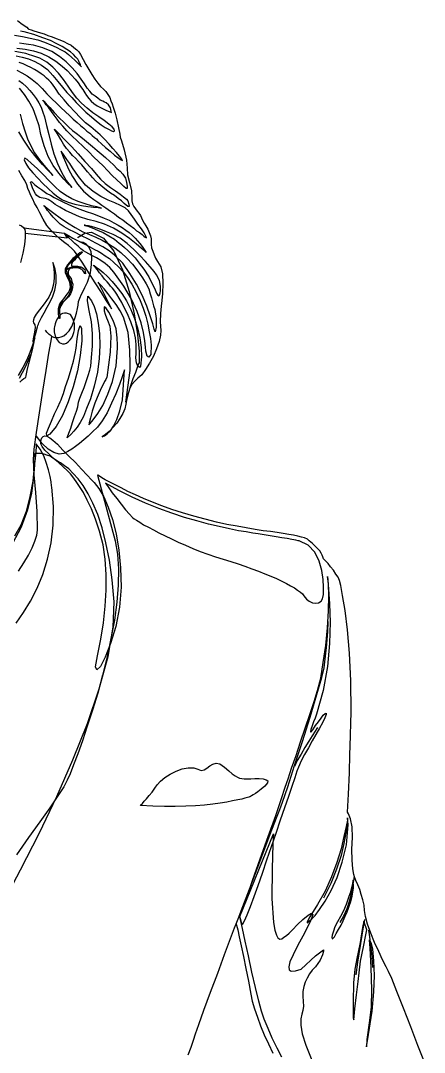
# Model space of a CAD drawing. Header units: millimetres. Extents: x -1587.26 to -1586.5, y 1846.62 to 1848.37.
# Drawn here: x -1586.859 to -1586.62, y 1847.746 to 1848.358 of the extents above; entities that cross this region are included whole.
import ezdxf

# ---------------------------------------------------------------- set-up
doc = ezdxf.new("R2010")
doc.units = ezdxf.units.MM
doc.header["$LTSCALE"] = 10
doc.layers.add('Humanos', color=2, linetype='Continuous')

msp = doc.modelspace()

# ---------------------------------------------------------------- linework, layer by layer
at = {"layer": 'Humanos'}
for points in [[(-1586.86056, 1848.3581), (-1586.85849, 1848.3566), (-1586.85661, 1848.35529), (-1586.85512, 1848.35417), (-1586.85418, 1848.35323), (-1586.8538, 1848.35304), (-1586.85249, 1848.35266), (-1586.8508, 1848.3521), (-1586.84893, 1848.35154), (-1586.84686, 1848.35078), (-1586.8448, 1848.35022), (-1586.84255, 1848.34929), (-1586.84011, 1848.34853), (-1586.83767, 1848.34759), (-1586.83542, 1848.34666), (-1586.83317, 1848.34572), (-1586.83091, 1848.3446), (-1586.82885, 1848.34347), (-1586.82716, 1848.34215), (-1586.82547, 1848.34085), (-1586.82416, 1848.33953), (-1586.82322, 1848.33803), (-1586.82172, 1848.33503), (-1586.82003, 1848.33202), (-1586.81835, 1848.32903), (-1586.81647, 1848.32621), (-1586.81478, 1848.32339), (-1586.81309, 1848.32096), (-1586.81141, 1848.31908), (-1586.80972, 1848.31739), (-1586.80822, 1848.31608), (-1586.80709, 1848.31439), (-1586.80597, 1848.31252), (-1586.80521, 1848.31064), (-1586.80446, 1848.30876), (-1586.8039, 1848.30688), (-1586.80334, 1848.30501), (-1586.80278, 1848.30333), (-1586.80165, 1848.2992), (-1586.80071, 1848.2945), (-1586.79996, 1848.29075), (-1586.79977, 1848.28906), (-1586.79902, 1848.28682), (-1586.79734, 1848.28156), (-1586.79602, 1848.27537), (-1586.79565, 1848.27068), (-1586.79546, 1848.26674), (-1586.79415, 1848.26205), (-1586.79302, 1848.25717), (-1586.79283, 1848.25286), (-1586.79283, 1848.25117), (-1586.79246, 1848.24948), (-1586.7917, 1848.24798), (-1586.79077, 1848.24648), (-1586.78964, 1848.24516), (-1586.78871, 1848.24386), (-1586.78777, 1848.24254), (-1586.78721, 1848.24123), (-1586.78645, 1848.23973), (-1586.78552, 1848.23804), (-1586.78458, 1848.23635), (-1586.78345, 1848.23447), (-1586.78251, 1848.23241), (-1586.78177, 1848.23054), (-1586.78139, 1848.22865), (-1586.78139, 1848.22697), (-1586.78139, 1848.22528), (-1586.7812, 1848.2234), (-1586.78045, 1848.22134), (-1586.7797, 1848.21928), (-1586.77876, 1848.21721), (-1586.77764, 1848.21534), (-1586.7767, 1848.21365), (-1586.77576, 1848.21215), (-1586.77463, 1848.20802), (-1586.77445, 1848.20221), (-1586.77463, 1848.19639), (-1586.77501, 1848.19226), (-1586.77557, 1848.18888), (-1586.77595, 1848.18439), (-1586.77613, 1848.17951), (-1586.77576, 1848.17444), (-1586.77595, 1848.17163), (-1586.7767, 1848.16788), (-1586.7782, 1848.16356), (-1586.78007, 1848.15925), (-1586.78233, 1848.15493), (-1586.78476, 1848.15118), (-1586.78701, 1848.14818), (-1586.78927, 1848.14611), (-1586.79114, 1848.14442), (-1586.79283, 1848.14236), (-1586.79395, 1848.14011), (-1586.79489, 1848.13767), (-1586.79565, 1848.13542), (-1586.79602, 1848.13355), (-1586.7964, 1848.13223), (-1586.7964, 1848.13186)], [(-1586.86056, 1848.3581), (-1586.85849, 1848.3566), (-1586.85661, 1848.35529), (-1586.85512, 1848.35417), (-1586.85418, 1848.35323), (-1586.8538, 1848.35304)], [(-1586.86225, 1848.34947), (-1586.85755, 1848.34872), (-1586.85306, 1848.34779), (-1586.84855, 1848.34666), (-1586.84461, 1848.34534), (-1586.84086, 1848.34384), (-1586.83767, 1848.34235), (-1586.83466, 1848.34085), (-1586.83241, 1848.33953), (-1586.83035, 1848.33803), (-1586.82848, 1848.33634), (-1586.8266, 1848.33465), (-1586.82491, 1848.33296), (-1586.8236, 1848.33165), (-1586.82285, 1848.3309), (-1586.82266, 1848.33071), (-1586.82322, 1848.33128)], [(-1586.8538, 1848.35304), (-1586.85249, 1848.35266), (-1586.8508, 1848.3521), (-1586.84893, 1848.35154), (-1586.84686, 1848.35078), (-1586.8448, 1848.35022), (-1586.84255, 1848.34929), (-1586.84011, 1848.34853), (-1586.83767, 1848.34759), (-1586.83542, 1848.34666), (-1586.83317, 1848.34572), (-1586.83091, 1848.3446), (-1586.82885, 1848.34347), (-1586.82716, 1848.34215), (-1586.82547, 1848.34085), (-1586.82416, 1848.33953), (-1586.82322, 1848.33803), (-1586.82172, 1848.33503), (-1586.82003, 1848.33202), (-1586.81835, 1848.32903), (-1586.81647, 1848.32621), (-1586.81478, 1848.32339), (-1586.81309, 1848.32096), (-1586.81141, 1848.31908), (-1586.80972, 1848.31739), (-1586.80822, 1848.31608), (-1586.80709, 1848.31439), (-1586.80597, 1848.31252), (-1586.80521, 1848.31064), (-1586.80446, 1848.30876), (-1586.8039, 1848.30688), (-1586.80334, 1848.30501), (-1586.80278, 1848.30333), (-1586.80165, 1848.2992), (-1586.80071, 1848.2945), (-1586.79996, 1848.29075), (-1586.79977, 1848.28906), (-1586.79902, 1848.28682), (-1586.79734, 1848.28156), (-1586.79602, 1848.27537), (-1586.79565, 1848.27068), (-1586.79546, 1848.26674), (-1586.79415, 1848.26205), (-1586.79302, 1848.25717), (-1586.79283, 1848.25286), (-1586.79283, 1848.25117), (-1586.79246, 1848.24948), (-1586.7917, 1848.24798), (-1586.79077, 1848.24648), (-1586.78964, 1848.24516), (-1586.78871, 1848.24386), (-1586.78777, 1848.24254), (-1586.78721, 1848.24123), (-1586.78645, 1848.23973), (-1586.78552, 1848.23804), (-1586.78458, 1848.23635), (-1586.78345, 1848.23447), (-1586.78251, 1848.23241), (-1586.78177, 1848.23054), (-1586.78139, 1848.22865), (-1586.78139, 1848.22697), (-1586.78139, 1848.22528), (-1586.7812, 1848.2234), (-1586.78045, 1848.22134), (-1586.7797, 1848.21928), (-1586.77876, 1848.21721), (-1586.77764, 1848.21534), (-1586.7767, 1848.21365), (-1586.77576, 1848.21215), (-1586.77463, 1848.20802), (-1586.77445, 1848.20221), (-1586.77463, 1848.19639), (-1586.77501, 1848.19226), (-1586.77557, 1848.18888), (-1586.77595, 1848.18439), (-1586.77613, 1848.17951), (-1586.77576, 1848.17444), (-1586.77595, 1848.17163), (-1586.7767, 1848.16788), (-1586.7782, 1848.16356), (-1586.78007, 1848.15925), (-1586.78233, 1848.15493), (-1586.78476, 1848.15118), (-1586.78701, 1848.14818), (-1586.78927, 1848.14611), (-1586.79114, 1848.14442), (-1586.79283, 1848.14236), (-1586.79395, 1848.14011), (-1586.79489, 1848.13767), (-1586.79565, 1848.13542), (-1586.79602, 1848.13355), (-1586.7964, 1848.13223), (-1586.7964, 1848.13186), (-1586.79377, 1848.15062), (-1586.79377, 1848.15418), (-1586.79395, 1848.16281), (-1586.79508, 1848.17313), (-1586.79771, 1848.18232), (-1586.79977, 1848.18607), (-1586.80221, 1848.18983), (-1586.80465, 1848.1932), (-1586.80709, 1848.19639), (-1586.80934, 1848.19902), (-1586.81103, 1848.20108), (-1586.81235, 1848.20239), (-1586.81272, 1848.20295), (-1586.80484, 1848.1872), (-1586.80559, 1848.18851), (-1586.80784, 1848.19189), (-1586.81084, 1848.19695), (-1586.8146, 1848.20258), (-1586.81835, 1848.20859), (-1586.82191, 1848.21421), (-1586.82491, 1848.21872), (-1586.82679, 1848.22134), (-1586.82829, 1848.22303), (-1586.83035, 1848.22472), (-1586.83261, 1848.2264), (-1586.83523, 1848.22847), (-1586.83785, 1848.23091), (-1586.84048, 1848.23353), (-1586.84311, 1848.23672), (-1586.84536, 1848.24047), (-1586.84724, 1848.24423), (-1586.84893, 1848.24723), (-1586.85043, 1848.24986), (-1586.85155, 1848.25229), (-1586.85268, 1848.25436), (-1586.85343, 1848.25642), (-1586.85436, 1848.25849), (-1586.85512, 1848.26074), (-1586.85625, 1848.26336), (-1586.85793, 1848.26617), (-1586.8598, 1848.26918)], [(-1586.82322, 1848.33128), (-1586.82322, 1848.33146), (-1586.82322, 1848.33184), (-1586.82341, 1848.3324), (-1586.82379, 1848.33315), (-1586.82416, 1848.33409), (-1586.82491, 1848.33521), (-1586.82604, 1848.33653), (-1586.82735, 1848.33803), (-1586.82922, 1848.33953), (-1586.83129, 1848.34103), (-1586.8341, 1848.34272), (-1586.83729, 1848.34441), (-1586.84104, 1848.34628), (-1586.84555, 1848.34797), (-1586.8508, 1848.34985), (-1586.85661, 1848.35154), (-1586.85681, 1848.35154), (-1586.85774, 1848.35172), (-1586.85887, 1848.35191)], [(-1586.86093, 1848.34178), (-1586.85605, 1848.34122), (-1586.85117, 1848.34028), (-1586.84649, 1848.33878), (-1586.84198, 1848.33672), (-1586.83785, 1848.33409), (-1586.8341, 1848.33109), (-1586.83111, 1848.32847), (-1586.82866, 1848.32584), (-1586.82641, 1848.32339), (-1586.82473, 1848.32115), (-1586.82322, 1848.31908), (-1586.82191, 1848.31721), (-1586.82078, 1848.31533), (-1586.81966, 1848.31364), (-1586.81835, 1848.31195), (-1586.81703, 1848.31045), (-1586.81534, 1848.30895), (-1586.81347, 1848.30764), (-1586.81103, 1848.30632), (-1586.80822, 1848.30501), (-1586.80484, 1848.3037), (-1586.80503, 1848.30445), (-1586.80559, 1848.30632), (-1586.80671, 1848.3082), (-1586.80803, 1848.30933), (-1586.80896, 1848.30971), (-1586.81009, 1848.31027), (-1586.81159, 1848.31101), (-1586.81309, 1848.31214), (-1586.8146, 1848.31326), (-1586.81628, 1848.31458), (-1586.81778, 1848.31627), (-1586.81929, 1848.31814), (-1586.82097, 1848.32058), (-1586.82285, 1848.32339), (-1586.82529, 1848.32677), (-1586.8281, 1848.33015), (-1586.83167, 1848.33371), (-1586.8356, 1848.3369), (-1586.8403, 1848.33972), (-1586.84555, 1848.34197), (-1586.84836, 1848.34272), (-1586.85117, 1848.34347), (-1586.85399, 1848.34404), (-1586.85681, 1848.34441), (-1586.85944, 1848.34478)], [(-1586.86131, 1848.33728), (-1586.85774, 1848.33653), (-1586.85399, 1848.33541), (-1586.85024, 1848.3339), (-1586.8463, 1848.33165), (-1586.84273, 1848.32903), (-1586.83955, 1848.32565), (-1586.83673, 1848.32209), (-1586.83392, 1848.3187), (-1586.83129, 1848.31552), (-1586.82848, 1848.31252), (-1586.82585, 1848.30951), (-1586.82304, 1848.3067), (-1586.82003, 1848.30389), (-1586.81684, 1848.30107), (-1586.81384, 1848.29845), (-1586.81103, 1848.29638), (-1586.80859, 1848.2947), (-1586.80634, 1848.29357), (-1586.80484, 1848.29282), (-1586.80372, 1848.29244), (-1586.80315, 1848.29282), (-1586.80334, 1848.29376), (-1586.80446, 1848.29507), (-1586.80653, 1848.29676), (-1586.80916, 1848.29882), (-1586.81235, 1848.30107), (-1586.8159, 1848.30351), (-1586.81929, 1848.30614), (-1586.82266, 1848.30914), (-1586.82547, 1848.31214), (-1586.82792, 1848.31552), (-1586.83054, 1848.31927), (-1586.83336, 1848.32321), (-1586.83636, 1848.32696), (-1586.83955, 1848.33053), (-1586.84311, 1848.33353), (-1586.84724, 1848.33578), (-1586.85155, 1848.33728), (-1586.85212, 1848.33747), (-1586.85343, 1848.33784), (-1586.85568, 1848.33859), (-1586.85868, 1848.33916), (-1586.86206, 1848.33972)], [(-1586.86093, 1848.32865), (-1586.85793, 1848.32715), (-1586.85493, 1848.32528), (-1586.85193, 1848.32321), (-1586.84893, 1848.32077), (-1586.84592, 1848.31777), (-1586.84311, 1848.31477), (-1586.8403, 1848.31176), (-1586.83749, 1848.30914), (-1586.83486, 1848.30652), (-1586.83223, 1848.30407), (-1586.82979, 1848.30182), (-1586.82754, 1848.29976), (-1586.82529, 1848.29769), (-1586.82322, 1848.29601), (-1586.82135, 1848.29432), (-1586.81947, 1848.29263), (-1586.81778, 1848.29131), (-1586.81628, 1848.29), (-1586.81497, 1848.28888), (-1586.81384, 1848.28794), (-1586.81291, 1848.287), (-1586.81084, 1848.28513), (-1586.8084, 1848.28288), (-1586.80578, 1848.28062), (-1586.80315, 1848.27837), (-1586.8009, 1848.27668), (-1586.79921, 1848.27556), (-1586.79846, 1848.27518), (-1586.79884, 1848.27594), (-1586.80015, 1848.27781), (-1586.80202, 1848.27987), (-1586.80409, 1848.28231), (-1586.80634, 1848.28494), (-1586.80896, 1848.28776), (-1586.81159, 1848.29038), (-1586.81441, 1848.29282), (-1586.81722, 1848.29507), (-1586.82022, 1848.29751), (-1586.82341, 1848.3007), (-1586.8266, 1848.30407), (-1586.82998, 1848.30764), (-1586.83298, 1848.3112), (-1586.83579, 1848.31458), (-1586.83805, 1848.31777), (-1586.83992, 1848.3204), (-1586.84086, 1848.32152), (-1586.84198, 1848.32283), (-1586.8433, 1848.32396), (-1586.8448, 1848.32528), (-1586.84649, 1848.32658), (-1586.84855, 1848.3279), (-1586.85043, 1848.32903), (-1586.85268, 1848.33034), (-1586.85493, 1848.33128), (-1586.85718, 1848.3324), (-1586.85962, 1848.33334)], [(-1586.8598, 1848.32265), (-1586.85755, 1848.32096), (-1586.8553, 1848.3189), (-1586.85324, 1848.31665), (-1586.85137, 1848.31439), (-1586.84949, 1848.31195), (-1586.84798, 1848.30933), (-1586.84649, 1848.3067), (-1586.84555, 1848.30389), (-1586.84461, 1848.30107), (-1586.8433, 1848.29601), (-1586.84198, 1848.29057), (-1586.84067, 1848.28494), (-1586.83898, 1848.27912), (-1586.83692, 1848.27349), (-1586.83448, 1848.26824), (-1586.83167, 1848.26336), (-1586.82829, 1848.25923), (-1586.82885, 1848.2598), (-1586.83073, 1848.26149), (-1586.83317, 1848.26411), (-1586.83617, 1848.26768), (-1586.83936, 1848.27218), (-1586.84236, 1848.27762), (-1586.8448, 1848.28381), (-1586.84668, 1848.29057), (-1586.8478, 1848.29582), (-1586.84949, 1848.30088), (-1586.85137, 1848.30576), (-1586.8538, 1848.31027), (-1586.85643, 1848.31439), (-1586.85944, 1848.31814)], [(-1586.84555, 1848.31101), (-1586.84499, 1848.31045), (-1586.84367, 1848.30876), (-1586.84142, 1848.30652), (-1586.83879, 1848.3037), (-1586.83598, 1848.30051), (-1586.83298, 1848.29769), (-1586.83035, 1848.29507), (-1586.82792, 1848.293), (-1586.8266, 1848.29207), (-1586.8251, 1848.29075), (-1586.82304, 1848.28925), (-1586.82097, 1848.28738), (-1586.81853, 1848.2855), (-1586.8161, 1848.28344), (-1586.81347, 1848.28118), (-1586.81103, 1848.27912), (-1586.8084, 1848.27687), (-1586.80597, 1848.27462), (-1586.80372, 1848.27255), (-1586.80165, 1848.27049), (-1586.79977, 1848.2688), (-1586.79827, 1848.26711), (-1586.79734, 1848.26581), (-1586.79658, 1848.26468), (-1586.7964, 1848.26392), (-1586.79602, 1848.26205), (-1586.79565, 1848.25999), (-1586.79565, 1848.25867), (-1586.79621, 1848.25867), (-1586.79752, 1848.2598), (-1586.7994, 1848.26149), (-1586.80184, 1848.26374), (-1586.80446, 1848.26637), (-1586.80728, 1848.26918), (-1586.8099, 1848.27199), (-1586.81253, 1848.27462), (-1586.81534, 1848.27725), (-1586.81835, 1848.28025), (-1586.82172, 1848.28344), (-1586.8251, 1848.28663), (-1586.82848, 1848.28982), (-1586.83129, 1848.29282), (-1586.83373, 1848.29544), (-1586.8356, 1848.29769), (-1586.83711, 1848.29976), (-1586.83879, 1848.30201), (-1586.84048, 1848.30426), (-1586.84198, 1848.30632), (-1586.84349, 1848.3082), (-1586.84461, 1848.30971), (-1586.84536, 1848.31064), (-1586.84555, 1848.31101)], [(-1586.85906, 1848.30257), (-1586.85755, 1848.29713), (-1586.85605, 1848.29225), (-1586.85455, 1848.28794), (-1586.85268, 1848.28381), (-1586.85043, 1848.27969), (-1586.84761, 1848.27556), (-1586.84405, 1848.27124), (-1586.83955, 1848.26637), (-1586.8403, 1848.26711), (-1586.84255, 1848.26936), (-1586.84574, 1848.27275), (-1586.84949, 1848.27706), (-1586.85324, 1848.28194), (-1586.85681, 1848.28719), (-1586.8598, 1848.29225)], [(-1586.83861, 1848.29376), (-1586.83785, 1848.293), (-1586.8356, 1848.29075), (-1586.83261, 1848.28738), (-1586.82866, 1848.28344), (-1586.82454, 1848.27912), (-1586.8206, 1848.27462), (-1586.81684, 1848.27049), (-1586.81403, 1848.26711), (-1586.81141, 1848.26411), (-1586.80859, 1848.26149), (-1586.8054, 1848.25923), (-1586.80259, 1848.25717), (-1586.79977, 1848.2553), (-1586.79771, 1848.25361), (-1586.79602, 1848.25229), (-1586.79527, 1848.25117), (-1586.79471, 1848.2493), (-1586.79452, 1848.24798), (-1586.79527, 1848.24798), (-1586.79734, 1848.24967), (-1586.79902, 1848.25117), (-1586.8009, 1848.25267), (-1586.80315, 1848.25436), (-1586.8054, 1848.25586), (-1586.80784, 1848.25755), (-1586.81009, 1848.25943), (-1586.81235, 1848.2613), (-1586.81441, 1848.26318), (-1586.8159, 1848.26487), (-1586.81741, 1848.26655), (-1586.81909, 1848.26843), (-1586.82078, 1848.27049), (-1586.82248, 1848.27255), (-1586.82435, 1848.27462), (-1586.82623, 1848.2765), (-1586.82792, 1848.27819), (-1586.8296, 1848.28006), (-1586.83148, 1848.28231), (-1586.83336, 1848.28494), (-1586.83486, 1848.28756), (-1586.83636, 1848.29), (-1586.83749, 1848.29188), (-1586.83842, 1848.29319), (-1586.83861, 1848.29376)], [(-1586.83466, 1848.28062), (-1586.83448, 1848.27987), (-1586.83354, 1848.27743), (-1586.83223, 1848.27424), (-1586.83035, 1848.27012), (-1586.82792, 1848.26561), (-1586.8251, 1848.26111), (-1586.82154, 1848.25698), (-1586.8176, 1848.25361), (-1586.81534, 1848.25211), (-1586.81309, 1848.25042), (-1586.81066, 1848.24873), (-1586.80822, 1848.24705), (-1586.80559, 1848.24516), (-1586.80315, 1848.24348), (-1586.80071, 1848.2416), (-1586.79827, 1848.23991), (-1586.79602, 1848.23822), (-1586.79377, 1848.23654), (-1586.7917, 1848.23503), (-1586.79002, 1848.23353), (-1586.78833, 1848.23241), (-1586.78683, 1848.23128), (-1586.7857, 1848.23034), (-1586.78496, 1848.22978), (-1586.7842, 1848.22941), (-1586.78458, 1848.23034), (-1586.78552, 1848.23222), (-1586.78721, 1848.23466), (-1586.78927, 1848.23748), (-1586.79133, 1848.24047), (-1586.79321, 1848.2431), (-1586.79489, 1848.24535), (-1586.79678, 1848.24705), (-1586.79959, 1848.24854), (-1586.80296, 1848.25004), (-1586.8069, 1848.25173), (-1586.81122, 1848.25379), (-1586.81572, 1848.2568), (-1586.82022, 1848.26055), (-1586.82435, 1848.26561), (-1586.82623, 1848.26824), (-1586.82792, 1848.27087), (-1586.8296, 1848.27349), (-1586.83129, 1848.27574), (-1586.83261, 1848.27762), (-1586.83373, 1848.27931), (-1586.83448, 1848.28025), (-1586.83466, 1848.28062)], [(-1586.81084, 1848.24685), (-1586.81159, 1848.24705), (-1586.81365, 1848.24761), (-1586.81666, 1848.24835), (-1586.82041, 1848.24948), (-1586.82454, 1848.2508), (-1586.82848, 1848.25248), (-1586.83223, 1848.25455), (-1586.83523, 1848.2568), (-1586.83823, 1848.25961), (-1586.8418, 1848.26318), (-1586.84536, 1848.26693), (-1586.84893, 1848.27049), (-1586.8523, 1848.27349), (-1586.85474, 1848.27574), (-1586.85625, 1848.2765), (-1586.85661, 1848.27556), (-1586.85568, 1848.27349), (-1586.85399, 1848.27087), (-1586.85155, 1848.26787), (-1586.84855, 1848.26468), (-1586.84555, 1848.26149), (-1586.84236, 1848.25849), (-1586.83936, 1848.25586), (-1586.83673, 1848.25361), (-1586.83392, 1848.25192), (-1586.83054, 1848.25042), (-1586.8266, 1848.2493), (-1586.82266, 1848.24854), (-1586.81891, 1848.24798), (-1586.81554, 1848.24741), (-1586.81272, 1848.24723), (-1586.81084, 1848.24685)], [(-1586.85061, 1848.26111), (-1586.85043, 1848.26093), (-1586.85024, 1848.26074), (-1586.84949, 1848.26017), (-1586.84874, 1848.25961), (-1586.84761, 1848.25886), (-1586.8463, 1848.25792), (-1586.8448, 1848.2568), (-1586.84311, 1848.25567), (-1586.84104, 1848.25455), (-1586.83879, 1848.25323), (-1586.83617, 1848.25192), (-1586.83336, 1848.25042), (-1586.83035, 1848.24911), (-1586.82716, 1848.24779), (-1586.8236, 1848.24629), (-1586.81985, 1848.24498), (-1586.8161, 1848.24366), (-1586.81253, 1848.24235), (-1586.80934, 1848.24104), (-1586.80634, 1848.23973), (-1586.80352, 1848.23822), (-1586.8009, 1848.23691), (-1586.79865, 1848.23541), (-1586.7964, 1848.23391), (-1586.79452, 1848.23241), (-1586.79265, 1848.23091), (-1586.79096, 1848.22922), (-1586.78946, 1848.22753), (-1586.78814, 1848.22603), (-1586.78683, 1848.22416), (-1586.78552, 1848.22247), (-1586.78439, 1848.22059), (-1586.78514, 1848.22134), (-1586.78721, 1848.22303), (-1586.7902, 1848.22584), (-1586.79415, 1848.22885), (-1586.79884, 1848.23204), (-1586.80372, 1848.23503), (-1586.80896, 1848.23748), (-1586.81403, 1848.23898), (-1586.81891, 1848.2401), (-1586.82379, 1848.24179), (-1586.8281, 1848.24366), (-1586.83204, 1848.24554), (-1586.83542, 1848.24741), (-1586.83823, 1848.24911), (-1586.8403, 1848.2506), (-1586.84142, 1848.25154), (-1586.84236, 1848.25211), (-1586.8433, 1848.25248), (-1586.84423, 1848.25267), (-1586.84536, 1848.25286), (-1586.84649, 1848.25305), (-1586.84742, 1848.25323), (-1586.84836, 1848.25379), (-1586.84911, 1848.25436), (-1586.84987, 1848.25548), (-1586.8508, 1848.25717), (-1586.85174, 1848.25905), (-1586.8523, 1848.26074), (-1586.85286, 1848.26224), (-1586.85268, 1848.2628), (-1586.85212, 1848.26262), (-1586.85061, 1848.26111)], [(-1586.84499, 1848.24854), (-1586.84423, 1848.24798), (-1586.84217, 1848.24629), (-1586.83898, 1848.24404), (-1586.83523, 1848.24123), (-1586.83091, 1848.23822), (-1586.82641, 1848.23541), (-1586.82191, 1848.23297), (-1586.81797, 1848.23128), (-1586.81422, 1848.22978), (-1586.81046, 1848.22791), (-1586.80671, 1848.22584), (-1586.80296, 1848.2234), (-1586.7994, 1848.22059), (-1586.79584, 1848.21721), (-1586.79246, 1848.21365), (-1586.78927, 1848.20952), (-1586.78645, 1848.20558), (-1586.78439, 1848.20202), (-1586.78289, 1848.19902), (-1586.78195, 1848.1962), (-1586.7812, 1848.19376), (-1586.78064, 1848.19133), (-1586.78007, 1848.18907), (-1586.77932, 1848.18682), (-1586.77838, 1848.18157), (-1586.77838, 1848.17632), (-1586.77895, 1848.1735), (-1586.7797, 1848.17519), (-1586.78045, 1848.17838), (-1586.78195, 1848.18307), (-1586.78402, 1848.18888), (-1586.78683, 1848.19526), (-1586.79002, 1848.20183), (-1586.79395, 1848.20821), (-1586.79827, 1848.21421), (-1586.80315, 1848.21909), (-1586.80634, 1848.22153), (-1586.81009, 1848.22397), (-1586.81422, 1848.22622), (-1586.81853, 1848.22847), (-1586.82266, 1848.23054), (-1586.82679, 1848.2326), (-1586.83017, 1848.23429), (-1586.83298, 1848.23579), (-1586.83523, 1848.23748), (-1586.83729, 1848.23935), (-1586.83936, 1848.2416), (-1586.84124, 1848.24366), (-1586.84273, 1848.24554), (-1586.84386, 1848.24705), (-1586.8448, 1848.24817), (-1586.84499, 1848.24854)], [(-1586.85962, 1848.2371), (-1586.85812, 1848.23635), (-1586.85699, 1848.23541), (-1586.85625, 1848.23429), (-1586.85605, 1848.23297), (-1586.85605, 1848.22959), (-1586.85643, 1848.22528), (-1586.85737, 1848.22022), (-1586.85887, 1848.21477)], [(-1586.85681, 1848.23523), (-1586.83298, 1848.23204), (-1586.83111, 1848.22903), (-1586.85605, 1848.23184), (-1586.85605, 1848.23184)], [(-1586.82491, 1848.22941), (-1586.82454, 1848.22978), (-1586.82078, 1848.23204), (-1586.81684, 1848.2326), (-1586.80972, 1848.22922), (-1586.80352, 1848.22134), (-1586.79846, 1848.21027), (-1586.79452, 1848.19751), (-1586.79152, 1848.18419), (-1586.78946, 1848.172), (-1586.78852, 1848.16187), (-1586.78852, 1848.1553), (-1586.78889, 1848.15455), (-1586.78964, 1848.15249), (-1586.79077, 1848.14949), (-1586.79227, 1848.14574), (-1586.79359, 1848.14161), (-1586.79489, 1848.13767), (-1586.79584, 1848.13392), (-1586.7964, 1848.13073), (-1586.79696, 1848.12791), (-1586.79827, 1848.1251), (-1586.79996, 1848.12229), (-1586.80184, 1848.11947), (-1586.80409, 1848.11685), (-1586.80634, 1848.11459), (-1586.8084, 1848.11272), (-1586.81046, 1848.1114), (-1586.81009, 1848.1116), (-1586.80896, 1848.11197), (-1586.80747, 1848.1131), (-1586.80559, 1848.11497), (-1586.80372, 1848.1176), (-1586.80165, 1848.12153), (-1586.79996, 1848.12679), (-1586.79846, 1848.13335), (-1586.79714, 1848.15099), (-1586.79752, 1848.14986), (-1586.79865, 1848.14687), (-1586.80015, 1848.14236), (-1586.8024, 1848.13692), (-1586.80484, 1848.13129), (-1586.80747, 1848.12566), (-1586.81046, 1848.12079), (-1586.81328, 1848.11703), (-1586.8161, 1848.11422), (-1586.81872, 1848.11178), (-1586.82135, 1848.10953), (-1586.82379, 1848.10747), (-1586.82623, 1848.10559), (-1586.82848, 1848.10409), (-1586.83073, 1848.10259), (-1586.83317, 1848.10146), (-1586.83579, 1848.10109), (-1586.83898, 1848.10203), (-1586.84236, 1848.10409), (-1586.84592, 1848.10747), (-1586.8493, 1848.11178), (-1586.84949, 1848.11216), (-1586.84949, 1848.11253)], [(-1586.83298, 1848.23204), (-1586.83223, 1848.23166), (-1586.83035, 1848.23072), (-1586.82772, 1848.22922), (-1586.82454, 1848.22753), (-1586.82116, 1848.22584), (-1586.81778, 1848.22397), (-1586.81497, 1848.22247), (-1586.81272, 1848.22134), (-1586.81084, 1848.22022), (-1586.80859, 1848.21872), (-1586.80615, 1848.21703), (-1586.80352, 1848.21477), (-1586.80071, 1848.21215), (-1586.79808, 1848.20915), (-1586.79546, 1848.20577), (-1586.79283, 1848.20183), (-1586.7902, 1848.19714), (-1586.78795, 1848.19226), (-1586.78608, 1848.18758), (-1586.78458, 1848.18288), (-1586.78345, 1848.17819), (-1586.78251, 1848.17369), (-1586.78177, 1848.16956), (-1586.78139, 1848.16563), (-1586.78157, 1848.16018), (-1586.7827, 1848.15849), (-1586.78383, 1848.15925), (-1586.78458, 1848.16206), (-1586.78476, 1848.1645), (-1586.78514, 1848.16825), (-1586.78589, 1848.17313), (-1586.78739, 1848.17894), (-1586.78964, 1848.1857), (-1586.79302, 1848.19302), (-1586.79752, 1848.2007), (-1586.80352, 1848.20896), (-1586.80597, 1848.21178), (-1586.80859, 1848.21402), (-1586.81122, 1848.2159), (-1586.81384, 1848.2174), (-1586.8161, 1848.21872), (-1586.81835, 1848.21984), (-1586.82003, 1848.22078), (-1586.82154, 1848.22171), (-1586.82304, 1848.22284), (-1586.82473, 1848.22434), (-1586.8266, 1848.22603), (-1586.82848, 1848.22772), (-1586.83017, 1848.22941), (-1586.83167, 1848.23072), (-1586.83261, 1848.23166), (-1586.83298, 1848.23204)], [(-1586.77613, 1848.19677), (-1586.77595, 1848.19789), (-1586.77595, 1848.2007), (-1586.77651, 1848.20408), (-1586.7782, 1848.20746), (-1586.7797, 1848.20933), (-1586.78195, 1848.21215), (-1586.78476, 1848.21534), (-1586.78814, 1848.2189), (-1586.7917, 1848.22247), (-1586.79565, 1848.22603), (-1586.79977, 1848.22903), (-1586.8039, 1848.23128), (-1586.80784, 1848.23297), (-1586.81122, 1848.23429), (-1586.81422, 1848.23523), (-1586.81666, 1848.23597), (-1586.81853, 1848.23635), (-1586.82003, 1848.23672), (-1586.82078, 1848.23691), (-1586.82116, 1848.23691), (-1586.8206, 1848.23672), (-1586.81891, 1848.23616), (-1586.81628, 1848.23523), (-1586.81328, 1848.23391), (-1586.8099, 1848.23241), (-1586.80653, 1848.23054), (-1586.80315, 1848.22847), (-1586.80033, 1848.22622), (-1586.79884, 1848.2249), (-1586.79714, 1848.22359), (-1586.79527, 1848.22191), (-1586.79321, 1848.21984), (-1586.79096, 1848.2174), (-1586.78852, 1848.21421), (-1586.7857, 1848.21065), (-1586.78289, 1848.20614), (-1586.78139, 1848.20333), (-1586.78007, 1848.2007), (-1586.77914, 1848.19845), (-1586.7782, 1848.19657), (-1586.77745, 1848.19526), (-1586.77689, 1848.19489), (-1586.77651, 1848.19526), (-1586.77613, 1848.19677)], [(-1586.86, 1848.03168), (-1586.85681, 1848.03656), (-1586.85399, 1848.04124), (-1586.85193, 1848.04556), (-1586.85024, 1848.0495), (-1586.84911, 1848.05306), (-1586.84874, 1848.05606), (-1586.84893, 1848.06713), (-1586.84967, 1848.07839), (-1586.85061, 1848.08889), (-1586.85099, 1848.0979), (-1586.85061, 1848.10409), (-1586.8493, 1848.11384), (-1586.84761, 1848.12566), (-1586.84555, 1848.13842), (-1586.84367, 1848.15062), (-1586.84198, 1848.16093), (-1586.84067, 1848.16825), (-1586.8403, 1848.17087), (-1586.84011, 1848.17087), (-1586.83973, 1848.17069), (-1586.83917, 1848.1705), (-1586.83842, 1848.17031), (-1586.83729, 1848.17031), (-1586.83617, 1848.17031), (-1586.83466, 1848.17069), (-1586.83317, 1848.17125), (-1586.83148, 1848.17257), (-1586.82998, 1848.17426), (-1586.82848, 1848.17669), (-1586.82735, 1848.17932), (-1586.82641, 1848.18213), (-1586.82567, 1848.18475), (-1586.8251, 1848.18738), (-1586.82473, 1848.18945), (-1586.82435, 1848.19151), (-1586.8236, 1848.19358), (-1586.82266, 1848.19583), (-1586.82154, 1848.19808), (-1586.8206, 1848.19996), (-1586.81985, 1848.20146), (-1586.81929, 1848.20258), (-1586.81909, 1848.20295), (-1586.81741, 1848.20859), (-1586.81666, 1848.21346), (-1586.81647, 1848.21759), (-1586.81703, 1848.22097), (-1586.81816, 1848.22359), (-1586.81966, 1848.22546), (-1586.82172, 1848.22659), (-1586.82379, 1848.22697), (-1586.82379, 1848.22678)], [(-1586.83317, 1848.1932), (-1586.83204, 1848.19452), (-1586.83111, 1848.19583), (-1586.83017, 1848.19714), (-1586.8296, 1848.19864), (-1586.82922, 1848.20014), (-1586.82942, 1848.20183), (-1586.82979, 1848.20351), (-1586.83073, 1848.2054), (-1586.83223, 1848.20859), (-1586.83204, 1848.21102), (-1586.83073, 1848.21328), (-1586.82866, 1848.2159), (-1586.82735, 1848.2174), (-1586.82604, 1848.21872), (-1586.82473, 1848.21984), (-1586.8236, 1848.22059), (-1586.82266, 1848.22097), (-1586.82228, 1848.22097), (-1586.82228, 1848.22059), (-1586.82304, 1848.21984), (-1586.82416, 1848.2189), (-1586.8251, 1848.21778), (-1586.82604, 1848.21703), (-1586.82679, 1848.21609), (-1586.82754, 1848.21534), (-1586.8281, 1848.21477), (-1586.82848, 1848.21402), (-1586.82866, 1848.21346), (-1586.82866, 1848.2129), (-1586.82848, 1848.21252), (-1586.82772, 1848.21252), (-1586.8266, 1848.21252), (-1586.82585, 1848.21252), (-1586.82491, 1848.21252), (-1586.82397, 1848.21234), (-1586.82304, 1848.21215), (-1586.82228, 1848.21178), (-1586.82154, 1848.21121), (-1586.82078, 1848.21046), (-1586.82041, 1848.20933), (-1586.82022, 1848.20802), (-1586.8206, 1848.20821), (-1586.82135, 1848.20915), (-1586.82191, 1848.20989), (-1586.8221, 1848.21009), (-1586.82248, 1848.21046), (-1586.82304, 1848.21083), (-1586.8236, 1848.21121), (-1586.82435, 1848.2114), (-1586.82529, 1848.21158), (-1586.82641, 1848.21158), (-1586.82772, 1848.2114), (-1586.8281, 1848.2114), (-1586.82885, 1848.2114), (-1586.82979, 1848.21102), (-1586.83035, 1848.21009), (-1586.83054, 1848.20915), (-1586.83054, 1848.20821), (-1586.83035, 1848.20727), (-1586.82979, 1848.20634), (-1586.82885, 1848.20521), (-1586.82829, 1848.20351), (-1586.82772, 1848.20183), (-1586.82792, 1848.19996), (-1586.82848, 1848.19808), (-1586.82922, 1848.1962), (-1586.83035, 1848.19432), (-1586.83204, 1848.19264), (-1586.83373, 1848.19095), (-1586.83486, 1848.18907), (-1586.8356, 1848.18701), (-1586.8356, 1848.18495), (-1586.83542, 1848.18288), (-1586.83542, 1848.18157), (-1586.8356, 1848.18157), (-1586.83636, 1848.18382), (-1586.83636, 1848.18738), (-1586.83542, 1848.1902), (-1586.8341, 1848.19207), (-1586.83317, 1848.1932)], [(-1586.82397, 1848.21946), (-1586.82435, 1848.21928), (-1586.8251, 1848.21852), (-1586.82641, 1848.2174), (-1586.82772, 1848.21609), (-1586.82922, 1848.21459), (-1586.83054, 1848.21308), (-1586.83129, 1848.21158), (-1586.83167, 1848.21046), (-1586.83129, 1848.2084), (-1586.83054, 1848.20652), (-1586.82979, 1848.20483), (-1586.82922, 1848.20351), (-1586.82885, 1848.20202), (-1586.82885, 1848.19996), (-1586.82922, 1848.19733), (-1586.83054, 1848.1947), (-1586.83241, 1848.19264), (-1586.8341, 1848.19095), (-1586.83542, 1848.18926), (-1586.83598, 1848.1872)], [(-1586.83955, 1848.21477), (-1586.83936, 1848.21328), (-1586.83898, 1848.21102), (-1586.83879, 1848.2084), (-1586.83879, 1848.2054), (-1586.83917, 1848.20183), (-1586.8403, 1848.19808), (-1586.84198, 1848.19414), (-1586.8448, 1848.1902), (-1586.84761, 1848.18664), (-1586.84949, 1848.18401), (-1586.85061, 1848.18213), (-1586.85117, 1848.18063), (-1586.85137, 1848.17969), (-1586.85117, 1848.17894), (-1586.85061, 1848.17838), (-1586.85024, 1848.17781), (-1586.85005, 1848.17613), (-1586.85043, 1848.17331), (-1586.85099, 1848.1705), (-1586.85155, 1848.16825), (-1586.85137, 1848.16769), (-1586.8508, 1848.169), (-1586.84987, 1848.172), (-1586.84874, 1848.1765), (-1586.84855, 1848.17725), (-1586.84818, 1848.17819), (-1586.84798, 1848.17894), (-1586.8478, 1848.17932), (-1586.84742, 1848.18007), (-1586.8463, 1848.18213), (-1586.8448, 1848.18495), (-1586.84292, 1848.18814), (-1586.84124, 1848.19133), (-1586.83973, 1848.1947), (-1586.83842, 1848.19827), (-1586.83767, 1848.20239), (-1586.83767, 1848.2069), (-1586.83823, 1848.21083), (-1586.83917, 1848.21365), (-1586.83955, 1848.21477)], [(-1586.83167, 1848.21046), (-1586.83148, 1848.21065), (-1586.83111, 1848.21083), (-1586.83035, 1848.2114), (-1586.82942, 1848.21178), (-1586.82829, 1848.21215), (-1586.82679, 1848.21234), (-1586.8251, 1848.21215), (-1586.82322, 1848.21158)], [(-1586.81554, 1848.21308), (-1586.81516, 1848.2129), (-1586.81403, 1848.21196), (-1586.81215, 1848.21065), (-1586.8099, 1848.20877), (-1586.80728, 1848.20634), (-1586.80446, 1848.20351), (-1586.80165, 1848.20014), (-1586.79884, 1848.19639), (-1586.79602, 1848.19189), (-1586.79339, 1848.18682), (-1586.79133, 1848.18157), (-1586.78946, 1848.17594), (-1586.78814, 1848.17012), (-1586.78739, 1848.16431), (-1586.78721, 1848.15868), (-1586.78777, 1848.15324), (-1586.78833, 1848.15249), (-1586.78927, 1848.15324), (-1586.79002, 1848.15512), (-1586.7904, 1848.15812), (-1586.7904, 1848.15868), (-1586.7902, 1848.16018), (-1586.7902, 1848.16262), (-1586.7902, 1848.16599), (-1586.79077, 1848.16994), (-1586.7917, 1848.17444), (-1586.79339, 1848.17951), (-1586.79565, 1848.18475), (-1586.79734, 1848.18794), (-1586.79884, 1848.19095), (-1586.80033, 1848.19358), (-1586.80184, 1848.19583), (-1586.80296, 1848.1977), (-1586.80428, 1848.19939), (-1586.8054, 1848.2007), (-1586.80634, 1848.20183), (-1586.80747, 1848.20315), (-1586.80896, 1848.20483), (-1586.81046, 1848.2067), (-1586.81197, 1848.20859), (-1586.81328, 1848.21027), (-1586.81441, 1848.21178), (-1586.81534, 1848.21271), (-1586.81554, 1848.21308)], [(-1586.81666, 1848.19189), (-1586.81516, 1848.1887), (-1586.81384, 1848.18419), (-1586.81272, 1848.17875), (-1586.81197, 1848.17257), (-1586.81178, 1848.16543), (-1586.81215, 1848.15774), (-1586.81328, 1848.14968), (-1586.81516, 1848.14142), (-1586.81741, 1848.13392), (-1586.81966, 1848.1281), (-1586.82154, 1848.12341), (-1586.82341, 1848.11985), (-1586.82529, 1848.11703), (-1586.82716, 1848.11479), (-1586.82904, 1848.11272), (-1586.83111, 1848.11066), (-1586.83091, 1848.1114), (-1586.83017, 1848.11347), (-1586.82904, 1848.11647), (-1586.82792, 1848.11985), (-1586.82679, 1848.12341), (-1586.82567, 1848.1266), (-1586.82491, 1848.12904), (-1586.82473, 1848.13054), (-1586.82435, 1848.13186), (-1586.8236, 1848.13429), (-1586.82248, 1848.1373), (-1586.82116, 1848.14067), (-1586.81985, 1848.14424), (-1586.81872, 1848.1478), (-1586.81778, 1848.1508), (-1586.81722, 1848.15324), (-1586.81666, 1848.15831), (-1586.8161, 1848.16506), (-1586.8161, 1848.17257), (-1586.81684, 1848.17951), (-1586.81816, 1848.18626), (-1586.81909, 1848.19207), (-1586.81891, 1848.1947), (-1586.81666, 1848.19189)], [(-1586.83879, 1848.17369), (-1586.83823, 1848.17107), (-1586.83711, 1848.16881), (-1586.83579, 1848.16731), (-1586.83392, 1848.16656), (-1586.83279, 1848.16656), (-1586.83148, 1848.16694), (-1586.83054, 1848.16769), (-1586.82942, 1848.16881), (-1586.82848, 1848.16994), (-1586.82772, 1848.17144), (-1586.82716, 1848.17313), (-1586.82679, 1848.17482), (-1586.82679, 1848.17838), (-1586.82772, 1848.18157), (-1586.82922, 1848.18382), (-1586.83148, 1848.18475), (-1586.83279, 1848.18475), (-1586.83392, 1848.18439), (-1586.83504, 1848.18382), (-1586.83617, 1848.18269), (-1586.83692, 1848.18157), (-1586.83767, 1848.18007), (-1586.83823, 1848.17838), (-1586.83861, 1848.1765), (-1586.83879, 1848.17575), (-1586.83879, 1848.17519), (-1586.83879, 1848.17444), (-1586.83879, 1848.17369)], [(-1586.81835, 1848.11854), (-1586.8176, 1848.11928), (-1586.81572, 1848.12135), (-1586.81309, 1848.1251), (-1586.81009, 1848.12998), (-1586.80709, 1848.13654), (-1586.80428, 1848.14424), (-1586.80221, 1848.15343), (-1586.80127, 1848.16393), (-1586.80127, 1848.16563), (-1586.80146, 1848.16994), (-1586.80221, 1848.17538), (-1586.8039, 1848.18026), (-1586.80653, 1848.18532), (-1586.80822, 1848.18776), (-1586.80916, 1848.18851), (-1586.80934, 1848.18776), (-1586.80916, 1848.18607), (-1586.80859, 1848.18401), (-1586.80784, 1848.18194), (-1586.80728, 1848.18044), (-1586.80597, 1848.17688), (-1586.80521, 1848.17107), (-1586.80578, 1848.1615), (-1586.80765, 1848.14649), (-1586.80784, 1848.1463), (-1586.80822, 1848.14536), (-1586.80896, 1848.14405), (-1586.8099, 1848.14236), (-1586.81103, 1848.14011), (-1586.81215, 1848.13748), (-1586.81347, 1848.13467), (-1586.81478, 1848.13129), (-1586.81628, 1848.1266), (-1586.81741, 1848.12266), (-1586.81816, 1848.11966), (-1586.81835, 1848.11854)], [(-1586.82266, 1848.17556), (-1586.82248, 1848.16825), (-1586.82341, 1848.15962), (-1586.8251, 1848.15042), (-1586.82754, 1848.14105), (-1586.83054, 1848.13204), (-1586.83392, 1848.12398), (-1586.83767, 1848.11741), (-1586.84142, 1848.1129), (-1586.84311, 1848.11197), (-1586.8433, 1848.11347), (-1586.84217, 1848.11647), (-1586.84048, 1848.1206), (-1586.83861, 1848.12492), (-1586.83673, 1848.12885), (-1586.83523, 1848.13204), (-1586.83466, 1848.13335), (-1586.8343, 1848.13448), (-1586.83336, 1848.1371), (-1586.83204, 1848.14123), (-1586.83035, 1848.14611), (-1586.82885, 1848.15136), (-1586.82735, 1848.15624), (-1586.82641, 1848.16075), (-1586.82585, 1848.16393), (-1586.82529, 1848.16938), (-1586.82435, 1848.17444), (-1586.82341, 1848.17725), (-1586.82266, 1848.17556)], [(-1586.8403, 1848.17087), (-1586.84067, 1848.17125), (-1586.8418, 1848.172), (-1586.84311, 1848.17331), (-1586.84405, 1848.17463)], [(-1586.85024, 1848.16994), (-1586.85174, 1848.16563), (-1586.85324, 1848.16131), (-1586.85512, 1848.15699), (-1586.85737, 1848.15249), (-1586.86018, 1848.14761)], [(-1586.85924, 1848.14368), (-1586.85774, 1848.14517), (-1586.85681, 1848.14593), (-1586.85605, 1848.1463), (-1586.85587, 1848.14649), (-1586.85568, 1848.14649), (-1586.85549, 1848.14761), (-1586.85474, 1848.15062), (-1586.8538, 1848.15474), (-1586.85268, 1848.15943), (-1586.85155, 1848.16393), (-1586.85061, 1848.16769), (-1586.85024, 1848.16994), (-1586.85024, 1848.16994)], [(-1586.85944, 1848.14611), (-1586.85755, 1848.14949), (-1586.85587, 1848.15287), (-1586.85268, 1848.16018)], [(-1586.81516, 1848.08421), (-1586.81235, 1848.08064), (-1586.80953, 1848.07576), (-1586.8069, 1848.06957), (-1586.80428, 1848.06226), (-1586.80221, 1848.05381), (-1586.80053, 1848.04424), (-1586.79959, 1848.03373), (-1586.79921, 1848.02211), (-1586.80015, 1848.01029), (-1586.8024, 1847.99884), (-1586.8054, 1847.98871), (-1586.80859, 1847.98064), (-1586.81141, 1847.97521), (-1586.81365, 1847.97314), (-1586.81441, 1847.97502), (-1586.81328, 1847.98158), (-1586.81122, 1847.99134), (-1586.80972, 1848.00109), (-1586.80859, 1848.01085), (-1586.80803, 1848.02042), (-1586.80803, 1848.0298), (-1586.80859, 1848.0388), (-1586.8099, 1848.04725), (-1586.81197, 1848.05532), (-1586.81441, 1848.06244), (-1586.81684, 1848.06863), (-1586.81929, 1848.07388), (-1586.82154, 1848.07839), (-1586.82379, 1848.08195), (-1586.82585, 1848.08495), (-1586.82772, 1848.08758), (-1586.82922, 1848.08945), (-1586.83111, 1848.09133), (-1586.83354, 1848.09358), (-1586.83636, 1848.09621), (-1586.83936, 1848.09865), (-1586.84198, 1848.10127), (-1586.84443, 1848.10353), (-1586.84592, 1848.10559), (-1586.84668, 1848.10709), (-1586.84668, 1848.10841), (-1586.84649, 1848.10971), (-1586.84611, 1848.11084), (-1586.84536, 1848.1116), (-1586.84443, 1848.11197), (-1586.84311, 1848.11178), (-1586.84142, 1848.11084), (-1586.83955, 1848.10934), (-1586.83692, 1848.1069), (-1586.83373, 1848.10353), (-1586.83017, 1848.09978), (-1586.82623, 1848.09603), (-1586.82266, 1848.09208), (-1586.81929, 1848.08871), (-1586.81684, 1848.08589), (-1586.81516, 1848.08421)], [(-1586.86131, 1848.00091), (-1586.85699, 1848.0071), (-1586.85286, 1848.01385), (-1586.84893, 1848.02155), (-1586.84555, 1848.0298), (-1586.84273, 1848.0388), (-1586.84067, 1848.04856), (-1586.83936, 1848.05887), (-1586.83917, 1848.06995), (-1586.8403, 1848.08158), (-1586.84048, 1848.08233), (-1586.84067, 1848.08458), (-1586.84124, 1848.08777), (-1586.84217, 1848.09171), (-1586.84349, 1848.09603), (-1586.84499, 1848.10015), (-1586.84705, 1848.10409), (-1586.84949, 1848.10709), (-1586.84949, 1848.1054), (-1586.84987, 1848.10052), (-1586.85061, 1848.09358), (-1586.85155, 1848.08514), (-1586.85324, 1848.07595), (-1586.85549, 1848.06713), (-1586.85849, 1848.05887), (-1586.86225, 1848.0525)], [(-1586.86956, 1847.83394), (-1586.85868, 1847.85458), (-1586.8478, 1847.87615), (-1586.83729, 1847.8981), (-1586.82772, 1847.91987), (-1586.81909, 1847.94144), (-1586.81215, 1847.96188), (-1586.8069, 1847.98102), (-1586.8039, 1847.99847), (-1586.80334, 1848.01348), (-1586.80446, 1848.02661), (-1586.80615, 1848.03824), (-1586.80822, 1848.04856), (-1586.81046, 1848.05738), (-1586.81309, 1848.06525), (-1586.8159, 1848.07201), (-1586.81872, 1848.07763), (-1586.82172, 1848.08251), (-1586.82473, 1848.08646), (-1586.82754, 1848.08965), (-1586.83017, 1848.09227), (-1586.83279, 1848.09414), (-1586.83504, 1848.09583), (-1586.83692, 1848.09696), (-1586.83842, 1848.0979), (-1586.83955, 1848.09865), (-1586.84124, 1848.09978), (-1586.84311, 1848.10052), (-1586.8448, 1848.10109), (-1586.84649, 1848.10146), (-1586.84798, 1848.10146), (-1586.84911, 1848.10146), (-1586.84987, 1848.10146), (-1586.85024, 1848.10146), (-1586.85024, 1848.09958), (-1586.85043, 1848.09471), (-1586.85099, 1848.0872), (-1586.8523, 1848.07801), (-1586.85455, 1848.06807), (-1586.85831, 1848.05775), (-1586.86356, 1848.04818)], [(-1586.61968, 1847.74052), (-1586.62361, 1847.75046), (-1586.62774, 1847.76153), (-1586.63206, 1847.7726), (-1586.636, 1847.78253), (-1586.639, 1847.79023), (-1586.64088, 1847.79435), (-1586.64237, 1847.79717), (-1586.64444, 1847.8013), (-1586.64669, 1847.80618), (-1586.64913, 1847.81162), (-1586.65138, 1847.81706), (-1586.65326, 1847.82231), (-1586.65457, 1847.827), (-1586.65513, 1847.83056), (-1586.65532, 1847.83357), (-1586.65607, 1847.83676), (-1586.65701, 1847.83995), (-1586.65794, 1847.84294), (-1586.65907, 1847.84576), (-1586.6602, 1847.84838), (-1586.66095, 1847.85045), (-1586.66151, 1847.85177), (-1586.66207, 1847.85514), (-1586.66245, 1847.8604), (-1586.66263, 1847.86678), (-1586.66226, 1847.87372), (-1586.66245, 1847.88009), (-1586.66339, 1847.88478), (-1586.66452, 1847.88778), (-1586.66508, 1847.88872), (-1586.66452, 1847.89942), (-1586.66395, 1847.91217), (-1586.66376, 1847.92324), (-1586.66357, 1847.92774), (-1586.66301, 1847.94838), (-1586.6632, 1847.96676), (-1586.66395, 1847.98309), (-1586.66526, 1847.99697), (-1586.66658, 1848.00841), (-1586.66807, 1848.01723), (-1586.6692, 1848.02323), (-1586.66995, 1848.02623), (-1586.6707, 1848.02811), (-1586.67202, 1848.02998), (-1586.67352, 1848.03224), (-1586.67521, 1848.0343), (-1586.67671, 1848.03618), (-1586.67802, 1848.03768), (-1586.67896, 1848.03862), (-1586.67933, 1848.03899), (-1586.67971, 1848.04011), (-1586.68009, 1848.04124), (-1586.68083, 1848.04237), (-1586.68159, 1848.04368), (-1586.68271, 1848.04499), (-1586.68421, 1848.04631), (-1586.6859, 1848.048), (-1586.68777, 1848.04968), (-1586.6889, 1848.05062), (-1586.69059, 1848.05137), (-1586.69247, 1848.05193), (-1586.69453, 1848.0525), (-1586.69716, 1848.05306), (-1586.69997, 1848.05343), (-1586.70334, 1848.054), (-1586.70691, 1848.05456), (-1586.71085, 1848.05512), (-1586.71516, 1848.05568), (-1586.71985, 1848.05644), (-1586.72511, 1848.05738), (-1586.73055, 1848.05831), (-1586.73655, 1848.05944), (-1586.74274, 1848.06075), (-1586.74949, 1848.06244), (-1586.75625, 1848.06432), (-1586.76281, 1848.06619), (-1586.76919, 1848.06826), (-1586.77501, 1848.07051), (-1586.78064, 1848.07257), (-1586.78589, 1848.07482), (-1586.79077, 1848.07689), (-1586.79527, 1848.07895), (-1586.79921, 1848.08102), (-1586.80278, 1848.08289), (-1586.80597, 1848.08439), (-1586.80859, 1848.08589), (-1586.81066, 1848.08702), (-1586.81197, 1848.08796), (-1586.81291, 1848.08852), (-1586.81328, 1848.08871), (-1586.80278, 1848.04968), (-1586.80127, 1848.0418), (-1586.80071, 1848.03299), (-1586.8009, 1848.02342), (-1586.80165, 1848.01329), (-1586.80315, 1848.00259), (-1586.80521, 1847.99172), (-1586.80747, 1847.98084), (-1586.81028, 1847.96995), (-1586.81309, 1847.95945), (-1586.8161, 1847.94932), (-1586.81929, 1847.93975), (-1586.8221, 1847.93112), (-1586.82491, 1847.92343), (-1586.82735, 1847.91686), (-1586.82942, 1847.91161), (-1586.83111, 1847.90785), (-1586.83317, 1847.90392), (-1586.83673, 1847.89848), (-1586.84142, 1847.89135), (-1586.84724, 1847.88309), (-1586.85399, 1847.87372), (-1586.86112, 1847.86359)], [(-1586.67933, 1848.01779), (-1586.67933, 1848.01892), (-1586.67933, 1848.02211), (-1586.67952, 1848.02679), (-1586.68046, 1848.03205), (-1586.68196, 1848.03768), (-1586.68458, 1848.04293), (-1586.68853, 1848.04706), (-1586.69377, 1848.04968), (-1586.69434, 1848.04968), (-1586.69584, 1848.05006), (-1586.69809, 1848.05044), (-1586.70091, 1848.051), (-1586.7041, 1848.05137), (-1586.70747, 1848.05213), (-1586.71104, 1848.05269), (-1586.71442, 1848.05325), (-1586.71572, 1848.05343), (-1586.71798, 1848.05381), (-1586.72117, 1848.05419), (-1586.72511, 1848.05494), (-1586.7298, 1848.05568), (-1586.73505, 1848.05681), (-1586.74106, 1848.05813), (-1586.74743, 1848.05963), (-1586.75437, 1848.0615), (-1586.76169, 1848.06357), (-1586.76919, 1848.06601), (-1586.77689, 1848.06882), (-1586.78476, 1848.07201), (-1586.79265, 1848.07557), (-1586.80053, 1848.07951), (-1586.8084, 1848.08383), (-1586.80784, 1848.08308), (-1586.80653, 1848.0812), (-1586.80446, 1848.0782), (-1586.80184, 1848.07482), (-1586.79921, 1848.07145), (-1586.79658, 1848.06807), (-1586.79433, 1848.06544), (-1586.79246, 1848.06357), (-1586.79152, 1848.06282), (-1586.79002, 1848.06188), (-1586.78814, 1848.06075), (-1586.78589, 1848.05925), (-1586.78308, 1848.05775), (-1586.78007, 1848.05625), (-1586.77689, 1848.05438), (-1586.77313, 1848.05269), (-1586.76938, 1848.05081), (-1586.76544, 1848.04894), (-1586.76113, 1848.04706), (-1586.75681, 1848.04518), (-1586.75231, 1848.0433), (-1586.74781, 1848.0418), (-1586.74331, 1848.04011), (-1586.7388, 1848.0388), (-1586.7343, 1848.03749), (-1586.72999, 1848.03599), (-1586.72586, 1848.03467), (-1586.72173, 1848.03317), (-1586.71779, 1848.03168), (-1586.71404, 1848.03018), (-1586.71048, 1848.02867), (-1586.70729, 1848.02736), (-1586.7041, 1848.02586), (-1586.70128, 1848.02436), (-1586.69885, 1848.02304), (-1586.69659, 1848.02173), (-1586.69472, 1848.02042), (-1586.69303, 1848.01929), (-1586.6919, 1848.01816), (-1586.69096, 1848.01704), (-1586.68946, 1848.01517), (-1586.68777, 1848.01385), (-1586.6859, 1848.01291), (-1586.68402, 1848.01273), (-1586.68233, 1848.01291), (-1586.68083, 1848.01385), (-1586.67989, 1848.01535), (-1586.67933, 1848.01779)], [(-1586.72886, 1847.827), (-1586.72792, 1847.82982), (-1586.72511, 1847.83732), (-1586.72136, 1847.8482), (-1586.71685, 1847.86114), (-1586.71217, 1847.87446), (-1586.70766, 1847.88684), (-1586.70428, 1847.89698), (-1586.70204, 1847.90354), (-1586.70035, 1847.90861), (-1586.69828, 1847.91499), (-1586.69566, 1847.92249), (-1586.69303, 1847.93056), (-1586.69022, 1847.93863), (-1586.6874, 1847.94669), (-1586.68496, 1847.95438), (-1586.6829, 1847.96095), (-1586.68102, 1847.96826), (-1586.67952, 1847.97745), (-1586.67802, 1847.98759), (-1586.67708, 1847.9981), (-1586.67633, 1848.00823), (-1586.67614, 1848.01723), (-1586.67633, 1848.02417), (-1586.67708, 1848.02849), (-1586.6769, 1848.02642), (-1586.67633, 1848.02098), (-1586.67577, 1848.01235), (-1586.67539, 1848.00147), (-1586.67577, 1847.9889), (-1586.67708, 1847.97521), (-1586.67952, 1847.96095), (-1586.68346, 1847.94688), (-1586.68365, 1847.94631), (-1586.6844, 1847.94463), (-1586.68534, 1847.94238), (-1586.68609, 1847.93993), (-1586.68683, 1847.93787), (-1586.68703, 1847.93637), (-1586.68683, 1847.93618), (-1586.68571, 1847.93769), (-1586.68402, 1847.94013), (-1586.68233, 1847.94238), (-1586.68083, 1847.94463), (-1586.67952, 1847.94631), (-1586.6784, 1847.94725), (-1586.67783, 1847.94744), (-1586.67783, 1847.94669), (-1586.67858, 1847.94481), (-1586.67989, 1847.94182), (-1586.68177, 1847.93863), (-1586.68384, 1847.93487), (-1586.68609, 1847.93112), (-1586.68834, 1847.92699), (-1586.69059, 1847.92306), (-1586.69265, 1847.9193), (-1586.69415, 1847.91555), (-1586.69509, 1847.91311), (-1586.6964, 1847.90917), (-1586.69809, 1847.9041), (-1586.70015, 1847.8981), (-1586.70241, 1847.89135), (-1586.70503, 1847.88403), (-1586.70766, 1847.87615), (-1586.71029, 1847.86827), (-1586.7131, 1847.8604), (-1586.71572, 1847.85251), (-1586.71835, 1847.84519), (-1586.7206, 1847.83863), (-1586.72286, 1847.83263), (-1586.72473, 1847.82775), (-1586.72642, 1847.82418), (-1586.72754, 1847.82194), (-1586.72886, 1847.827)], [(-1586.73111, 1847.82268), (-1586.72999, 1847.8255), (-1586.72717, 1847.83281), (-1586.72323, 1847.84313), (-1586.71873, 1847.85514), (-1586.71404, 1847.86734), (-1586.70991, 1847.8784), (-1586.70672, 1847.88647), (-1586.70522, 1847.89041), (-1586.70372, 1847.89473), (-1586.70053, 1847.90392), (-1586.69659, 1847.91649), (-1586.6919, 1847.93074), (-1586.68721, 1847.94519), (-1586.68328, 1847.95851), (-1586.68027, 1847.96864), (-1586.67896, 1847.97446), (-1586.67858, 1847.97802), (-1586.67764, 1847.98646), (-1586.6769, 1847.99565), (-1586.67652, 1848.00185)], [(-1586.6829, 1847.939), (-1586.68328, 1847.93843), (-1586.6844, 1847.93674), (-1586.68609, 1847.93412), (-1586.68815, 1847.93093), (-1586.6904, 1847.92718), (-1586.69265, 1847.92324), (-1586.6949, 1847.91949), (-1586.69659, 1847.91592)], [(-1586.72323, 1847.89792), (-1586.72361, 1847.89772), (-1586.72436, 1847.89754), (-1586.72586, 1847.89716), (-1586.72774, 1847.8966), (-1586.73017, 1847.89603), (-1586.73318, 1847.89547), (-1586.73655, 1847.89473), (-1586.74049, 1847.89416), (-1586.74499, 1847.8936), (-1586.74987, 1847.89304), (-1586.75513, 1847.89248), (-1586.76094, 1847.89228), (-1586.76713, 1847.8921), (-1586.77351, 1847.8921), (-1586.78045, 1847.89228), (-1586.78777, 1847.89285), (-1586.78758, 1847.89322), (-1586.78664, 1847.89397), (-1586.78552, 1847.89529), (-1586.7842, 1847.89679), (-1586.78251, 1847.89866), (-1586.78083, 1847.90073), (-1586.77932, 1847.90298), (-1586.77782, 1847.90504), (-1586.77595, 1847.90711), (-1586.77332, 1847.90936), (-1586.77013, 1847.91142), (-1586.76657, 1847.91311), (-1586.76301, 1847.91443), (-1586.75944, 1847.91517), (-1586.75625, 1847.91517), (-1586.75381, 1847.91423), (-1586.75175, 1847.91349), (-1586.75006, 1847.91386), (-1586.74837, 1847.91499), (-1586.74668, 1847.9163), (-1586.74499, 1847.91724), (-1586.74293, 1847.9178), (-1586.74068, 1847.91742), (-1586.73805, 1847.91555), (-1586.73542, 1847.9133), (-1586.73336, 1847.91161), (-1586.73167, 1847.9103), (-1586.73036, 1847.90954), (-1586.72905, 1847.90898), (-1586.72774, 1847.90879), (-1586.72642, 1847.90861), (-1586.72473, 1847.90861), (-1586.72248, 1847.90861), (-1586.72004, 1847.90879), (-1586.71742, 1847.90879), (-1586.71516, 1847.90861), (-1586.71329, 1847.90805), (-1586.71235, 1847.90729), (-1586.71253, 1847.90617), (-1586.71404, 1847.9043), (-1586.71629, 1847.90241), (-1586.71817, 1847.90091), (-1586.71967, 1847.89979), (-1586.72098, 1847.89904), (-1586.72192, 1847.89848), (-1586.72267, 1847.8981), (-1586.72304, 1847.89792), (-1586.72323, 1847.89792)], [(-1586.66508, 1847.88554), (-1586.66526, 1847.88403), (-1586.66601, 1847.88028), (-1586.66733, 1847.87446), (-1586.66901, 1847.86714), (-1586.67146, 1847.85889), (-1586.67465, 1847.85045), (-1586.6784, 1847.84201), (-1586.6829, 1847.83413), (-1586.68552, 1847.83), (-1586.6874, 1847.82681), (-1586.68853, 1847.82494), (-1586.68909, 1847.82362), (-1586.68909, 1847.82324), (-1586.68853, 1847.82362), (-1586.68759, 1847.82437), (-1586.68627, 1847.8255), (-1586.6844, 1847.82756), (-1586.68177, 1847.83113), (-1586.6784, 1847.836), (-1586.67483, 1847.84238), (-1586.67126, 1847.85007), (-1586.66827, 1847.85908), (-1586.66582, 1847.8694), (-1586.6647, 1847.88122), (-1586.66508, 1847.88554)], [(-1586.66508, 1847.88554), (-1586.66508, 1847.88441), (-1586.66545, 1847.88122), (-1586.6662, 1847.87653), (-1586.66733, 1847.87015), (-1586.66901, 1847.86302), (-1586.67164, 1847.85495), (-1586.67501, 1847.84651), (-1586.67933, 1847.83788)], [(-1586.7041, 1847.74352), (-1586.70691, 1847.74896), (-1586.70972, 1847.75477), (-1586.71217, 1847.76059), (-1586.71442, 1847.76603), (-1586.7161, 1847.77091), (-1586.71761, 1847.77672), (-1586.71967, 1847.78479), (-1586.72173, 1847.79398), (-1586.72379, 1847.80355), (-1586.72567, 1847.81237), (-1586.72736, 1847.81987), (-1586.72848, 1847.82513), (-1586.72886, 1847.827), (-1586.70898, 1847.87597)], [(-1586.70898, 1847.87597), (-1586.70935, 1847.86977), (-1586.70972, 1847.85514), (-1586.70991, 1847.83769), (-1586.70898, 1847.82344), (-1586.70822, 1847.81893), (-1586.70729, 1847.81593), (-1586.70635, 1847.81424), (-1586.70522, 1847.81349), (-1586.7041, 1847.81368), (-1586.70278, 1847.81462), (-1586.70128, 1847.81574), (-1586.69978, 1847.81706), (-1586.69772, 1847.81912), (-1586.69472, 1847.82212), (-1586.69153, 1847.82513), (-1586.68853, 1847.82775), (-1586.68646, 1847.82888), (-1586.68571, 1847.82794), (-1586.68703, 1847.82437), (-1586.69059, 1847.81706), (-1586.69453, 1847.80993), (-1586.69734, 1847.8043), (-1586.69922, 1847.79999), (-1586.69997, 1847.79717), (-1586.69978, 1847.79529), (-1586.69847, 1847.79455), (-1586.69603, 1847.79473), (-1586.69265, 1847.79567), (-1586.68421, 1847.80355), (-1586.67933, 1847.80711), (-1586.67933, 1847.80637), (-1586.67989, 1847.8043), (-1586.68139, 1847.80111), (-1586.68421, 1847.79717), (-1586.68609, 1847.79511), (-1586.68759, 1847.79286), (-1586.68909, 1847.79042), (-1586.69022, 1847.78798), (-1586.69096, 1847.78536), (-1586.69153, 1847.78253), (-1586.69153, 1847.77972), (-1586.69134, 1847.77653), (-1586.69115, 1847.77372), (-1586.69171, 1847.77128), (-1586.69228, 1847.76903), (-1586.69284, 1847.76622), (-1586.69284, 1847.76247), (-1586.69209, 1847.7574), (-1586.68984, 1847.75065), (-1586.68627, 1847.74182)], [(-1586.66189, 1847.84858), (-1586.66207, 1847.84801), (-1586.66226, 1847.84651), (-1586.66282, 1847.84407), (-1586.66357, 1847.84107), (-1586.6647, 1847.83769), (-1586.66601, 1847.83413), (-1586.66751, 1847.83038), (-1586.66939, 1847.827), (-1586.67108, 1847.82381), (-1586.67258, 1847.82081), (-1586.67352, 1847.81818), (-1586.67427, 1847.81593), (-1586.67445, 1847.81443), (-1586.67427, 1847.81368), (-1586.67389, 1847.81387), (-1586.67295, 1847.81499), (-1586.67183, 1847.81687), (-1586.67052, 1847.81931), (-1586.66901, 1847.82175), (-1586.6677, 1847.82437), (-1586.66658, 1847.82719), (-1586.66545, 1847.82962), (-1586.66452, 1847.83188), (-1586.66395, 1847.83375), (-1586.66339, 1847.83526), (-1586.66245, 1847.83901), (-1586.6617, 1847.84389), (-1586.66189, 1847.84858)], [(-1586.66151, 1847.85007), (-1586.66151, 1847.84932), (-1586.66189, 1847.84726), (-1586.66226, 1847.84407), (-1586.66301, 1847.84013), (-1586.66414, 1847.83582), (-1586.66564, 1847.8315), (-1586.66751, 1847.82719), (-1586.66977, 1847.82344)], [(-1586.75944, 1847.74501), (-1586.75775, 1847.74952), (-1586.75643, 1847.75364), (-1586.75513, 1847.7574), (-1586.75324, 1847.76284), (-1586.75025, 1847.77147), (-1586.7463, 1847.78217), (-1586.74199, 1847.79342), (-1586.73805, 1847.80448), (-1586.73448, 1847.81387), (-1586.73205, 1847.82025), (-1586.73111, 1847.82268), (-1586.73093, 1847.82175), (-1586.73017, 1847.81912), (-1586.72924, 1847.81481), (-1586.72811, 1847.80955), (-1586.7268, 1847.80318), (-1586.72529, 1847.79605), (-1586.72379, 1847.78854), (-1586.72248, 1847.78085), (-1586.72154, 1847.77672), (-1586.72023, 1847.77222), (-1586.71854, 1847.76734), (-1586.71666, 1847.76209), (-1586.71442, 1847.75683), (-1586.71197, 1847.75139), (-1586.70935, 1847.74595)], [(-1586.65551, 1847.82418), (-1586.65625, 1847.82043), (-1586.65776, 1847.81162), (-1586.65964, 1847.80205), (-1586.66076, 1847.79567), (-1586.6617, 1847.78761), (-1586.66189, 1847.77616), (-1586.66189, 1847.76696), (-1586.66151, 1847.76566), (-1586.66076, 1847.77222), (-1586.65982, 1847.78047), (-1586.65888, 1847.78835), (-1586.65832, 1847.79361), (-1586.65738, 1847.80055), (-1586.65569, 1847.80899), (-1586.65438, 1847.81612), (-1586.65382, 1847.81912), (-1586.65551, 1847.82418)], [(-1586.65513, 1847.82513), (-1586.65588, 1847.82081), (-1586.65757, 1847.81086), (-1586.65926, 1847.7998), (-1586.6602, 1847.7923)], [(-1586.6527, 1847.81875), (-1586.65232, 1847.8163), (-1586.65157, 1847.81012), (-1586.65082, 1847.80299), (-1586.65044, 1847.7968)], [(-1586.65232, 1847.81312), (-1586.65194, 1847.80824), (-1586.65138, 1847.7968), (-1586.651, 1847.78347), (-1586.65119, 1847.77334), (-1586.65232, 1847.76397), (-1586.65363, 1847.75402), (-1586.65401, 1847.74971), (-1586.6527, 1847.75703), (-1586.65063, 1847.77091), (-1586.64951, 1847.78235), (-1586.64913, 1847.79192), (-1586.64951, 1847.80073), (-1586.65025, 1847.80749), (-1586.65119, 1847.81124), (-1586.65194, 1847.81274), (-1586.65232, 1847.81312)]]:
    msp.add_lwpolyline(points, dxfattribs=at)

doc.saveas('drawing.dxf')
